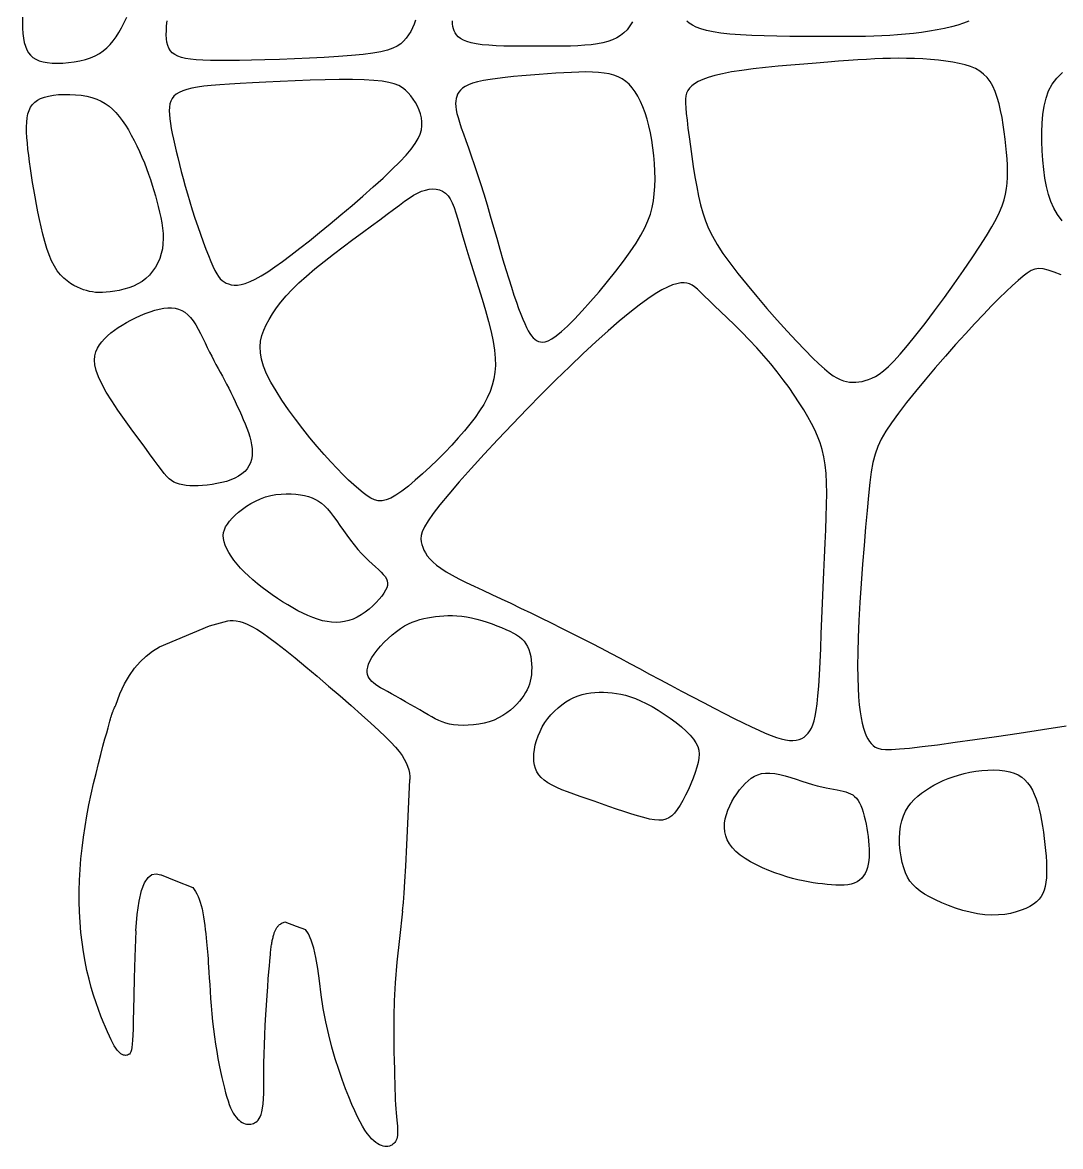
# Model space of a CAD drawing. Header units: millimetres. Extents: x 0 to 420, y 0 to 297.
# Drawn here: x 181.94 to 206.55, y 154.33 to 180.97 of the extents above; entities that cross this region are included whole.
import ezdxf

# ---------------------------------------------------------------- set-up
doc = ezdxf.new("R2010")
doc.units = ezdxf.units.MM
doc.layers.add('GREEN', color=96, linetype='Continuous')

msp = doc.modelspace()

# ---------------------------------------------------------------- linework, layer by layer
at = {"layer": 'GREEN', "linetype": 'Continuous'}
for points in [[(181.937314, 181.099098), (181.936748, 180.962963), (181.940027, 180.834283), (181.947827, 180.713739), (181.960826, 180.602006), (181.979704, 180.499763), (182.005139, 180.407688), (182.037808, 180.32627), (182.078389, 180.255247), (182.127563, 180.194165), (182.186005, 180.142573), (182.254395, 180.100019), (182.333411, 180.066051), (182.423731, 180.040217), (182.526034, 180.022066), (182.640394, 180.01122), (182.764476, 180.007605), (182.89534, 180.01122), (183.030048, 180.022066), (183.16566, 180.040142), (183.299238, 180.065448), (183.427841, 180.097985), (183.548532, 180.137752), (183.659049, 180.184788), (183.759844, 180.23928), (183.852048, 180.301454), (183.936791, 180.371536), (184.015204, 180.449753), (184.088418, 180.53633), (184.157561, 180.631493), (184.223766, 180.735468), (184.287935, 180.848217), (184.350071, 180.968649), (184.409945, 181.095407)], [(191.259317, 181.028865), (191.226912, 180.93551), (191.187272, 180.844866), (191.141302, 180.758063), (191.089906, 180.676231), (191.033988, 180.6005), (190.973436, 180.531735), (190.904066, 180.469749), (190.820679, 180.41409), (190.718075, 180.364306), (190.591054, 180.319944), (190.434416, 180.280553), (190.242961, 180.245681), (190.01149, 180.214877), (189.737289, 180.187725), (189.427593, 180.163962), (189.092124, 180.143363), (188.740603, 180.125702), (188.382751, 180.110751), (188.028291, 180.098286), (187.686943, 180.088081), (187.36843, 180.079909), (187.080513, 180.073658), (186.823117, 180.069666), (186.594208, 180.068385), (186.391751, 180.070268), (186.21371, 180.075767), (186.058052, 180.085332), (185.922741, 180.099416), (185.805743, 180.118471), (185.705174, 180.142949), (185.619753, 180.173302), (185.548348, 180.209981), (185.48983, 180.253439), (185.443069, 180.304128), (185.406933, 180.362498), (185.380293, 180.429003), (185.362018, 180.504094), (185.351053, 180.58811), (185.346645, 180.680939), (185.348114, 180.782353), (185.354783, 180.892127), (185.365974, 181.010036)], [(196.4018, 180.989926), (196.339401, 180.889717), (196.271425, 180.801897), (196.197119, 180.725827), (196.115579, 180.660602), (196.025899, 180.60532), (195.927176, 180.559075), (195.818506, 180.520965), (195.698983, 180.490085), (195.567705, 180.465532), (195.424104, 180.446439), (195.268974, 180.432091), (195.103444, 180.421811), (194.928644, 180.414919), (194.745705, 180.410739), (194.555758, 180.408592), (194.359933, 180.407802), (194.15936, 180.407689), (193.955508, 180.407802), (193.751204, 180.408592), (193.549614, 180.410739), (193.353901, 180.414919), (193.167232, 180.421811), (192.992771, 180.432091), (192.833684, 180.446439), (192.693136, 180.465532), (192.573425, 180.489859), (192.473383, 180.519157), (192.390976, 180.552975), (192.324168, 180.590859), (192.270925, 180.632359), (192.229213, 180.677021), (192.196996, 180.724396), (192.17224, 180.77403), (192.153286, 180.825848), (192.139985, 180.881281), (192.132562, 180.942137), (192.131243, 181.010223)], [(204.375596, 181.005103), (204.251815, 180.954452), (204.114244, 180.908998), (203.962693, 180.867423), (203.798933, 180.829463), (203.625226, 180.795119), (203.443832, 180.764389), (203.257012, 180.737275), (203.067027, 180.713776), (202.876138, 180.693893), (202.686605, 180.677624), (202.499748, 180.664896), (202.313116, 180.65533), (202.12332, 180.648476), (201.926967, 180.643882), (201.720666, 180.641095), (201.501026, 180.639664), (201.264657, 180.639137), (201.008165, 180.639062), (200.729895, 180.639175), (200.435121, 180.639966), (200.130851, 180.642112), (199.824094, 180.646292), (199.521858, 180.653184), (199.231153, 180.663464), (198.958987, 180.677812), (198.712368, 180.696905), (198.496723, 180.721233), (198.311147, 180.750531), (198.153153, 180.784348), (198.020254, 180.822233), (197.909963, 180.863732), (197.819794, 180.908395), (197.747259, 180.95577), (197.689871, 181.005404)], [(206.58635, 176.274304), (206.474895, 176.420655), (206.387907, 176.57025), (206.319819, 176.727645), (206.265065, 176.897398), (206.21901, 177.082777), (206.180739, 177.2819), (206.150271, 177.491594), (206.127623, 177.708689), (206.112813, 177.930014), (206.105857, 178.152396), (206.106774, 178.372666), (206.11558, 178.58765), (206.132875, 178.794488), (206.161579, 178.991553), (206.205195, 179.177529), (206.267227, 179.351098), (206.351176, 179.510946), (206.460546, 179.655753), (206.598838, 179.784205)], [(206.56696, 174.986821), (206.39635, 175.056251), (206.255235, 175.104836), (206.137044, 175.132524), (206.035205, 175.139262), (205.943146, 175.124998), (205.854296, 175.089679), (205.762081, 175.033252), (205.659932, 174.955664), (205.542444, 174.856914), (205.408881, 174.737212), (205.259679, 174.596816), (205.095271, 174.435986), (204.916089, 174.254983), (204.722569, 174.054067), (204.515142, 173.833497), (204.294242, 173.593533), (204.061176, 173.335372), (203.820742, 173.063953), (203.578608, 172.785152), (203.340445, 172.504843), (203.111923, 172.228902), (202.898711, 171.963205), (202.70648, 171.713627), (202.5409, 171.486043), (202.405961, 171.283594), (202.298939, 171.098478), (202.21543, 170.920157), (202.151029, 170.738096), (202.101332, 170.541756), (202.061935, 170.320602), (202.028435, 170.064095), (201.996428, 169.7617), (201.962459, 169.406729), (201.926879, 169.007896), (201.890987, 168.577766), (201.856084, 168.128903), (201.82347, 167.67387), (201.794446, 167.225233), (201.77031, 166.795555), (201.752364, 166.3974), (201.741585, 166.040664), (201.737653, 165.724567), (201.739928, 165.44566), (201.747769, 165.200495), (201.760533, 164.985623), (201.77758, 164.797595), (201.798267, 164.632962), (201.821953, 164.488276), (201.848119, 164.360475), (201.87673, 164.248046), (201.907871, 164.149863), (201.941631, 164.064798), (201.978095, 163.991725), (202.017351, 163.929519), (202.059484, 163.877052), (202.104583, 163.833199), (202.154072, 163.797124), (202.214726, 163.769161), (202.294663, 163.749934), (202.401996, 163.740068), (202.544841, 163.740188), (202.731312, 163.750919), (202.969524, 163.772885), (203.267593, 163.806712), (203.630639, 163.852642), (204.051808, 163.909392), (204.52125, 163.975298), (205.029117, 164.048695), (205.56556, 164.127918), (206.120729, 164.211302), (206.684777, 164.297183)], [(185.186618, 166.169912), (186.367486, 166.671394), (186.802776, 166.785), (186.863093, 166.794548), (186.931176, 166.795669), (187.006023, 166.788118), (187.086631, 166.771651), (187.172679, 166.745649), (187.266562, 166.707997), (187.371354, 166.656205), (187.490131, 166.587783), (187.625968, 166.50024), (187.781938, 166.391089), (187.961116, 166.257837), (188.166578, 166.097996), (188.399583, 165.910639), (188.654124, 165.701097), (188.922379, 165.476264), (189.196528, 165.243035), (189.468749, 165.008303), (189.73122, 164.778963), (189.976119, 164.56191), (190.195625, 164.364037), (190.383743, 164.190534), (190.541783, 164.039771), (190.672884, 163.908413), (190.780182, 163.793126), (190.866816, 163.690575), (190.935922, 163.597426), (190.990639, 163.510343), (191.034103, 163.425993), (191.068882, 163.341846), (191.095265, 163.258605), (191.112969, 163.177778), (191.121713, 163.100872), (191.121213, 163.029396)], [(184.147656, 164.785911), (184.248392, 165.057578), (184.355923, 165.29267), (184.471015, 165.49538), (184.594431, 165.669899), (184.726935, 165.82042), (184.869291, 165.951134), (185.022264, 166.066235), (185.186618, 166.169912)], [(184.626387, 159.437935), (184.603951, 158.822517), (184.587523, 158.314922), (184.575911, 157.902868), (184.567924, 157.574074), (184.56237, 157.316257), (184.558058, 157.117134), (184.553796, 156.964425), (184.548392, 156.845845), (184.540868, 156.750763), (184.531099, 156.675138), (184.519174, 156.616579), (184.505182, 156.572695), (184.489211, 156.541096), (184.471351, 156.519391), (184.451689, 156.505189), (184.430315, 156.496098), (184.407325, 156.490227), (184.382844, 156.487678), (184.357005, 156.489055), (184.329942, 156.494958), (184.301787, 156.505989), (184.272673, 156.52275), (184.242734, 156.545843), (184.212102, 156.57587), (184.180809, 156.613465), (184.148483, 156.659389), (184.11465, 156.714436), (184.078837, 156.7794), (184.04057, 156.855073), (183.999376, 156.94225), (183.95478, 157.041725), (183.90631, 157.154291), (183.85377, 157.280505), (183.798084, 157.419982), (183.740451, 157.572102), (183.682074, 157.736243), (183.624154, 157.911783), (183.567891, 158.098102), (183.514486, 158.294579), (183.465142, 158.500592), (183.420901, 158.715465), (183.382179, 158.938302), (183.349233, 159.168152), (183.32232, 159.404064), (183.301697, 159.645086), (183.287622, 159.890267), (183.280353, 160.138656), (183.280146, 160.389301), (183.28716, 160.641377), (183.301161, 160.894554), (183.321813, 161.148627), (183.348783, 161.403394), (183.381736, 161.658648), (183.420339, 161.914187), (183.464257, 162.169805), (183.513156, 162.425298), (183.566487, 162.67987), (183.622838, 162.930348), (183.680585, 163.172969), (183.738099, 163.403967), (183.793755, 163.61958), (183.845927, 163.816043), (183.892988, 163.98959), (183.933312, 164.136459), (183.96572, 164.254146), (183.99082, 164.345193), (184.009669, 164.413403), (184.023322, 164.462578), (184.032836, 164.496523), (184.039267, 164.51904), (184.04367, 164.533933), (184.047102, 164.545004), (184.050448, 164.555435), (184.053911, 164.565925), (184.057523, 164.57655), (184.061316, 164.587386), (184.065323, 164.598512), (184.069576, 164.610003), (184.074106, 164.621936), (184.078948, 164.634388), (184.084161, 164.647484), (184.089924, 164.661533), (184.096444, 164.676894), (184.103928, 164.693926), (184.112584, 164.712985), (184.122619, 164.73443), (184.134241, 164.75862), (184.147656, 164.785911)], [(190.949869, 159.905301), (190.969703, 160.112218), (190.987261, 160.33338), (191.004838, 160.608117), (191.024728, 160.975757), (191.049225, 161.475631), (191.080622, 162.147068), (191.121213, 163.029396)], [(184.626387, 159.437935), (184.658139, 159.828744), (184.703953, 160.14575), (184.762744, 160.393782), (184.833427, 160.577667), (184.914916, 160.702236), (185.006126, 160.772316), (185.105971, 160.792736), (185.213366, 160.768324)], [(185.213366, 160.768324), (185.223197, 160.764313), (185.573802, 160.625077), (185.97355, 160.469613)], [(185.97355, 160.469613), (186.008119, 160.421095), (186.040813, 160.369372), (186.071594, 160.313844), (186.100428, 160.253909), (186.127278, 160.188967), (186.152109, 160.118417), (186.174883, 160.041659), (186.195565, 159.958092), (186.214156, 159.867525), (186.230796, 159.771401), (186.245663, 159.671576), (186.258936, 159.569903), (186.270792, 159.468235), (186.281409, 159.368428), (186.290965, 159.272334), (186.299636, 159.181808), (186.3076, 159.097877), (186.315025, 159.01826), (186.32208, 158.93985), (186.328933, 158.859539), (186.33575, 158.774221), (186.342701, 158.680787), (186.349953, 158.576131), (186.357673, 158.457145), (186.366048, 158.321678), (186.375336, 158.171406), (186.385813, 158.008959), (186.397754, 157.83697), (186.411438, 157.65807), (186.427139, 157.47489), (186.445134, 157.290062), (186.465699, 157.106219), (186.48899, 156.925692), (186.514674, 156.749624), (186.542302, 156.578858), (186.571419, 156.414237), (186.601575, 156.256604), (186.632318, 156.106803), (186.663195, 155.965677), (186.693754, 155.83407), (186.723664, 155.712618), (186.75307, 155.601132), (186.782239, 155.499219), (186.811437, 155.406484), (186.840931, 155.322532), (186.870986, 155.246969), (186.901869, 155.1794), (186.933847, 155.11943), (186.967095, 155.066668), (187.001435, 155.020736), (187.0366, 154.981258), (187.072319, 154.947859), (187.108326, 154.920165), (187.144352, 154.8978), (187.180128, 154.880389), (187.215386, 154.867557), (187.249904, 154.858972), (187.283646, 154.854473), (187.316618, 154.853942), (187.348831, 154.857262), (187.380292, 154.864315), (187.411012, 154.874983), (187.440997, 154.889148), (187.470258, 154.906693), (187.498732, 154.927855), (187.526074, 154.954289), (187.551867, 154.988009), (187.575697, 155.031025), (187.597147, 155.085348), (187.615802, 155.152991), (187.631244, 155.235963), (187.643059, 155.336278), (187.651054, 155.455422), (187.655934, 155.59279), (187.658627, 155.747251), (187.660061, 155.917675), (187.661164, 156.102932), (187.662865, 156.301893), (187.666092, 156.513426), (187.671773, 156.736403), (187.680566, 156.969053), (187.692053, 157.207046), (187.705544, 157.445413), (187.72035, 157.679183), (187.735783, 157.903386), (187.751152, 158.113053), (187.765769, 158.303214), (187.778945, 158.468898), (187.790153, 158.60656), (187.799515, 158.718347), (187.807313, 158.807829), (187.813831, 158.878577), (187.819353, 158.934161), (187.824162, 158.978154), (187.828542, 159.014124), (187.832776, 159.045644), (187.837101, 159.075689), (187.841568, 159.104862), (187.846182, 159.13317), (187.850949, 159.160622), (187.855871, 159.187224), (187.860955, 159.212986), (187.866206, 159.237914), (187.871627, 159.262016), (187.877224, 159.285301), (187.883001, 159.307776), (187.888963, 159.329449), (187.895115, 159.350328), (187.901462, 159.37042), (187.908009, 159.389734), (187.91476, 159.408277), (187.921719, 159.426057), (187.928906, 159.443094), (187.936388, 159.459452), (187.944249, 159.475209), (187.952571, 159.490442), (187.961437, 159.505227), (187.970928, 159.519642), (187.981127, 159.533763), (187.992116, 159.547668), (188.00406, 159.561413), (188.017452, 159.574977), (188.032864, 159.588321), (188.050871, 159.601404), (188.072048, 159.614185), (188.096968, 159.626624), (188.126206, 159.63868), (188.160335, 159.650313)], [(190.949869, 159.905301), (190.87238, 159.260257), (190.815901, 158.696938), (190.777339, 158.207174), (190.753604, 157.7828), (190.741603, 157.415647), (190.738244, 157.09755), (190.740437, 156.82034), (190.745088, 156.57585), (190.74966, 156.356903), (190.753822, 156.160282), (190.757797, 155.983762), (190.761809, 155.825115), (190.76608, 155.682116), (190.770834, 155.552538), (190.776293, 155.434155), (190.782681, 155.32474), (190.7901, 155.222422), (190.798175, 155.126746), (190.806412, 155.037614), (190.814313, 154.954925), (190.821385, 154.878582), (190.827132, 154.808484), (190.831058, 154.744533), (190.832669, 154.686628), (190.831551, 154.634614), (190.827626, 154.588104), (190.820897, 154.546654), (190.811367, 154.509821), (190.799038, 154.477161), (190.783916, 154.44823), (190.766003, 154.422584), (190.745302, 154.39978), (190.721836, 154.379508), (190.695707, 154.361998), (190.667036, 154.347615), (190.635943, 154.336722), (190.60255, 154.329684), (190.566979, 154.326864), (190.529349, 154.328628), (190.489782, 154.335338), (190.448385, 154.347413), (190.40521, 154.365483), (190.360295, 154.390232), (190.313679, 154.422343), (190.265399, 154.462499), (190.215493, 154.511384), (190.163999, 154.569683), (190.110956, 154.638078), (190.056332, 154.717381), (189.999811, 154.808919), (189.941012, 154.914145), (189.879549, 155.034512), (189.815039, 155.171476), (189.747097, 155.32649), (189.67534, 155.501008), (189.599384, 155.696484), (189.519277, 155.913855), (189.436795, 156.151988), (189.354148, 156.409235), (189.273543, 156.683946), (189.19719, 156.974472), (189.127297, 157.279164), (189.066073, 157.596372), (189.015727, 157.924447)], [(188.160335, 159.650313), (188.425278, 159.5535), (188.644615, 159.47444)], [(189.015727, 157.924447), (188.980594, 158.250872), (188.940617, 158.545558), (188.895126, 158.806549), (188.843451, 159.031888), (188.784921, 159.21962), (188.718866, 159.367789), (188.644615, 159.47444)]]:
    msp.add_lwpolyline(points, dxfattribs=at)
for points in [[(198.746866, 179.799434), (198.533725, 179.758624), (198.350945, 179.715167), (198.196013, 179.669321), (198.066414, 179.621346), (197.959635, 179.571503), (197.87316, 179.52005), (197.804476, 179.467247), (197.751068, 179.413354), (197.710659, 179.358007), (197.68192, 179.298346), (197.663759, 179.230889), (197.655082, 179.15215), (197.654798, 179.058648), (197.661815, 178.946898), (197.675039, 178.813417), (197.69338, 178.654723), (197.715888, 178.46889), (197.742194, 178.260235), (197.772073, 178.034632), (197.805299, 177.797955), (197.841645, 177.55608), (197.880888, 177.314881), (197.922801, 177.080233), (197.967158, 176.85801), (198.01437, 176.652211), (198.067391, 176.459323), (198.12981, 176.273957), (198.205216, 176.090724), (198.297199, 175.904236), (198.409348, 175.709101), (198.545253, 175.499933), (198.708503, 175.271341), (198.900858, 175.020099), (199.116761, 174.751635), (199.348825, 174.473537), (199.589663, 174.193395), (199.831888, 173.918798), (200.068113, 173.657337), (200.290951, 173.416601), (200.493016, 173.204179), (200.668726, 173.025798), (200.819727, 172.879735), (200.949468, 172.762401), (201.061401, 172.670211), (201.158976, 172.599578), (201.245644, 172.546914), (201.324856, 172.508633), (201.400062, 172.481148), (201.474178, 172.461435), (201.547982, 172.448724), (201.621717, 172.442805), (201.695625, 172.443472), (201.769948, 172.450516), (201.844931, 172.46373), (201.920815, 172.482905), (201.997843, 172.507834), (202.076724, 172.539137), (202.160026, 172.580752), (202.250783, 172.637445), (202.352031, 172.713982), (202.466803, 172.815128), (202.598134, 172.94565), (202.749057, 173.110313), (202.922609, 173.313885), (203.120157, 173.558698), (203.336414, 173.837358), (203.564427, 174.140038), (203.797243, 174.456912), (204.027908, 174.778153), (204.24947, 175.093934), (204.454976, 175.394428), (204.637473, 175.669809), (204.791634, 175.912679), (204.918643, 176.125358), (205.021307, 176.312594), (205.102435, 176.479135), (205.164837, 176.629732), (205.211322, 176.769131), (205.244698, 176.902083), (205.267774, 177.033335), (205.283, 177.166891), (205.291395, 177.303773), (205.293617, 177.444259), (205.290325, 177.588627), (205.282178, 177.737153), (205.269834, 177.890115), (205.253953, 178.04779), (205.235193, 178.210456), (205.213989, 178.377882), (205.189871, 178.547803), (205.162147, 178.717446), (205.130122, 178.884038), (205.093104, 179.044807), (205.050399, 179.19698), (205.001312, 179.337784), (204.945152, 179.464447), (204.881206, 179.57491), (204.808695, 179.669985), (204.72682, 179.751194), (204.634785, 179.820063), (204.531791, 179.878118), (204.417042, 179.926882), (204.289738, 179.967881), (204.149083, 180.00264), (203.994788, 180.032459), (203.828598, 180.057736), (203.652767, 180.078644), (203.469549, 180.095358), (203.281199, 180.108051), (203.089971, 180.116897), (202.898118, 180.122068), (202.707896, 180.123739), (202.520613, 180.122086), (202.333798, 180.117297), (202.144035, 180.109561), (201.947909, 180.099068), (201.742003, 180.08601), (201.522902, 180.070577), (201.287189, 180.052957), (201.031449, 180.033343), (200.754008, 180.011869), (200.460164, 179.988452), (200.156957, 179.962955), (199.851426, 179.935239), (199.550611, 179.905167), (199.261553, 179.8726), (198.991292, 179.837402)], [(186.399247, 175.309876), (186.450098, 175.193759), (186.496978, 175.096825), (186.541188, 175.016908), (186.584027, 174.951843), (186.626797, 174.899463), (186.670797, 174.857602), (186.717329, 174.824094), (186.767693, 174.796774), (186.823175, 174.774153), (186.885003, 174.75746), (186.954391, 174.748601), (187.032553, 174.749482), (187.120702, 174.76201), (187.220052, 174.788091), (187.331817, 174.829631), (187.457211, 174.888538), (187.597216, 174.966283), (187.75189, 175.062608), (187.921059, 175.176818), (188.10455, 175.308221), (188.302191, 175.456123), (188.513806, 175.619832), (188.739224, 175.798654), (188.978271, 175.991895), (189.229836, 176.198263), (189.489066, 176.414058), (189.750168, 176.634984), (190.007351, 176.856741), (190.254824, 177.07503), (190.486796, 177.285555), (190.697474, 177.484015), (190.881069, 177.666113), (191.033209, 177.828718), (191.155214, 177.973365), (191.249822, 178.102759), (191.319773, 178.219604), (191.367808, 178.326603), (191.396664, 178.42646), (191.409083, 178.521879), (191.407803, 178.615563), (191.395273, 178.709589), (191.372773, 178.803528), (191.34129, 178.896322), (191.301814, 178.986915), (191.255333, 179.074248), (191.202835, 179.157266), (191.145309, 179.234911), (191.083743, 179.306126), (191.01809, 179.37004), (190.944167, 179.426517), (190.856753, 179.475611), (190.75063, 179.517373), (190.620579, 179.551853), (190.461379, 179.579103), (190.267813, 179.599175), (190.03466, 179.61212), (189.759183, 179.618142), (189.448577, 179.618061), (189.112516, 179.612847), (188.760677, 179.603473), (188.402733, 179.590908), (188.048362, 179.576127), (187.707238, 179.560098), (187.389037, 179.543796), (187.10149, 179.527927), (186.844548, 179.512148), (186.616216, 179.495852), (186.414501, 179.478433), (186.237407, 179.459284), (186.082943, 179.437798), (185.949112, 179.413368), (185.833922, 179.385388), (185.735529, 179.353262), (185.652689, 179.316441), (185.584311, 179.274389), (185.529302, 179.226567), (185.48657, 179.172439), (185.455022, 179.111466), (185.433566, 179.043113), (185.421109, 178.96684), (185.416626, 178.88223), (185.419356, 178.789338), (185.428606, 178.688335), (185.443683, 178.579397), (185.463892, 178.462695), (185.48854, 178.338404), (185.516934, 178.206695), (185.54838, 178.067744), (185.582335, 177.921733), (185.618856, 177.768895), (185.658151, 177.609472), (185.700429, 177.443707), (185.745898, 177.271842), (185.794765, 177.09412), (185.84724, 176.910783), (185.903529, 176.722075), (185.963613, 176.528749), (186.026558, 176.333603), (186.091202, 176.139948), (186.156383, 175.951094), (186.22094, 175.770349), (186.283711, 175.601025), (186.343534, 175.446431)], [(192.727634, 179.56806), (192.610143, 179.534615), (192.512646, 179.497723), (192.433078, 179.45768), (192.369375, 179.414779), (192.319476, 179.369315), (192.281315, 179.321582), (192.25283, 179.271874), (192.231957, 179.220486), (192.217037, 179.167366), (192.20803, 179.111075), (192.205301, 179.049829), (192.209212, 178.981842), (192.22013, 178.90533), (192.238416, 178.818507), (192.264437, 178.719589), (192.298555, 178.606791), (192.340922, 178.478651), (192.390832, 178.335002), (192.447366, 178.176), (192.509606, 178.0018), (192.576631, 177.812559), (192.647523, 177.608432), (192.721364, 177.389574), (192.797234, 177.156143), (192.874277, 176.908941), (192.951893, 176.651358), (193.029543, 176.387433), (193.106691, 176.121202), (193.182798, 175.856705), (193.257328, 175.597978), (193.329741, 175.349059), (193.399502, 175.113987), (193.466167, 174.896051), (193.529675, 174.695548), (193.590062, 174.512027), (193.647363, 174.345039), (193.701611, 174.194132), (193.752841, 174.058857), (193.801089, 173.938762), (193.846389, 173.833397), (193.888896, 173.742207), (193.929254, 173.664222), (193.968223, 173.598368), (194.006568, 173.54357), (194.045052, 173.498754), (194.084437, 173.462845), (194.125487, 173.43477), (194.168964, 173.413453), (194.215946, 173.398639), (194.268772, 173.393339), (194.330093, 173.401384), (194.402564, 173.426604), (194.488837, 173.472829), (194.591564, 173.54389), (194.713399, 173.643616), (194.856995, 173.775838), (195.023519, 173.942571), (195.208196, 174.138576), (195.404769, 174.3568), (195.606976, 174.590187), (195.808559, 174.831685), (196.003258, 175.074239), (196.184814, 175.310796), (196.346967, 175.534301), (196.48487, 175.739471), (196.599331, 175.928106), (196.692568, 176.103776), (196.766801, 176.270052), (196.82425, 176.430502), (196.867133, 176.588698), (196.89767, 176.74821), (196.918081, 176.912608), (196.930278, 177.084531), (196.93495, 177.262901), (196.932478, 177.445705), (196.923243, 177.630936), (196.907627, 177.816581), (196.886011, 178.000632), (196.858778, 178.181077), (196.826308, 178.355907), (196.788928, 178.523334), (196.746745, 178.682459), (196.699812, 178.832607), (196.648179, 178.973101), (196.5919, 179.103267), (196.531026, 179.222428), (196.465609, 179.329908), (196.395702, 179.425031), (196.321186, 179.507374), (196.241259, 179.577515), (196.154952, 179.636288), (196.061294, 179.684523), (195.959312, 179.723053), (195.848037, 179.752708), (195.726497, 179.774322), (195.59372, 179.788725), (195.449078, 179.796738), (195.293304, 179.799135), (195.127473, 179.796679), (194.95266, 179.790132), (194.769941, 179.780256), (194.580389, 179.767815), (194.385081, 179.753571), (194.185091, 179.738287), (193.981849, 179.722526), (193.778209, 179.706054), (193.577378, 179.688439), (193.382564, 179.669247), (193.196975, 179.648046), (193.023818, 179.624403), (192.866302, 179.597886)], [(182.692713, 175.198547), (182.628469, 175.324662), (182.569687, 175.465248), (182.515864, 175.618001), (182.466497, 175.780614), (182.421083, 175.950784), (182.379119, 176.126205), (182.340104, 176.304572), (182.303533, 176.483581), (182.268994, 176.661235), (182.236432, 176.836775), (182.205881, 177.009751), (182.177376, 177.179712), (182.150952, 177.346207), (182.126644, 177.508786), (182.104486, 177.666998), (182.084513, 177.820392), (182.066875, 177.96849), (182.052185, 178.110696), (182.041171, 178.246386), (182.034562, 178.374937), (182.033085, 178.495725), (182.037469, 178.608126), (182.048443, 178.711516), (182.066734, 178.805272), (182.093057, 178.888957), (182.128067, 178.962887), (182.172406, 179.027563), (182.226715, 179.08349), (182.291637, 179.131168), (182.367812, 179.171101), (182.455883, 179.203792), (182.55649, 179.229743), (182.66968, 179.249336), (182.793119, 179.262465), (182.923874, 179.268906), (183.059017, 179.268434), (183.195617, 179.260821), (183.330743, 179.245843), (183.461464, 179.223275), (183.584852, 179.192889), (183.698653, 179.154477), (183.803334, 179.107883), (183.900039, 179.052971), (183.989912, 178.9896), (184.074098, 178.917634), (184.153741, 178.836933), (184.229985, 178.747358), (184.303976, 178.648772), (184.376612, 178.541281), (184.447809, 178.425975), (184.517237, 178.304186), (184.584567, 178.177251), (184.64947, 178.046503), (184.711615, 177.913276), (184.770675, 177.778905), (184.826318, 177.644725), (184.878312, 177.511812), (184.926802, 177.380216), (184.972033, 177.249728), (185.014247, 177.120141), (185.053686, 176.991248), (185.090594, 176.862839), (185.125213, 176.734707), (185.157786, 176.606644), (185.188321, 176.478538), (185.215892, 176.350656), (185.239335, 176.223364), (185.25749, 176.097024), (185.269194, 175.972), (185.273287, 175.848656), (185.268605, 175.727357), (185.253988, 175.608465), (185.22853, 175.492439), (185.192356, 175.380121), (185.145848, 175.272447), (185.089386, 175.170351), (185.023353, 175.07477), (184.94813, 174.98664), (184.864097, 174.906897), (184.771638, 174.836476), (184.671419, 174.776033), (184.565252, 174.725103), (184.455235, 174.682942), (184.343467, 174.648804), (184.232046, 174.621945), (184.123069, 174.60162), (184.018636, 174.587083), (183.920843, 174.577589), (183.831174, 174.572536), (183.748648, 174.571886), (183.671672, 174.575742), (183.598648, 174.584208), (183.527983, 174.597387), (183.45808, 174.615385), (183.387345, 174.638304), (183.314182, 174.666249), (183.23747, 174.699548), (183.157984, 174.739432), (183.076972, 174.787356), (182.995681, 174.844778), (182.915362, 174.913152), (182.837262, 174.993934), (182.762629, 175.08858)], [(187.726562, 172.646706), (187.652494, 172.827284), (187.603187, 172.992547), (187.576631, 173.145056), (187.570813, 173.287379), (187.583722, 173.422078), (187.613347, 173.551719), (187.657675, 173.678867), (187.714697, 173.806085), (187.782955, 173.935603), (187.863211, 174.068311), (187.956784, 174.204764), (188.064993, 174.345517), (188.189153, 174.491123), (188.330584, 174.642139), (188.490602, 174.799118), (188.670527, 174.962615), (188.870545, 175.132645), (189.086325, 175.307061), (189.312405, 175.483176), (189.543323, 175.658305), (189.773616, 175.829759), (189.997824, 175.994853), (190.210483, 176.150899), (190.406132, 176.295211), (190.580668, 176.425622), (190.735419, 176.542046), (190.873073, 176.644916), (190.996319, 176.734666), (191.107843, 176.81173), (191.210334, 176.87654), (191.306478, 176.929531), (191.398964, 176.971135), (191.489887, 177.001628), (191.578972, 177.020649), (191.665353, 177.027677), (191.748161, 177.022193), (191.826532, 177.003677), (191.899596, 176.971608), (191.966488, 176.925466), (192.02634, 176.864733), (192.078824, 176.788777), (192.125759, 176.69653), (192.169504, 176.586815), (192.212417, 176.458453), (192.256857, 176.310266), (192.305181, 176.141076), (192.359748, 175.949705), (192.422916, 175.734974), (192.496121, 175.496881), (192.577112, 175.240124), (192.662716, 174.970579), (192.749759, 174.694119), (192.835068, 174.41662), (192.91547, 174.143955), (192.987792, 173.881999), (193.048859, 173.636626), (193.096029, 173.41224), (193.128771, 173.207366), (193.147086, 173.019058), (193.150974, 172.84437), (193.140435, 172.680354), (193.11547, 172.524067), (193.076077, 172.37256), (193.022259, 172.222889), (192.954094, 172.072529), (192.871988, 171.920642), (192.776427, 171.766813), (192.667896, 171.610625), (192.54688, 171.451663), (192.413865, 171.289512), (192.269337, 171.123754), (192.113781, 170.953975), (191.948194, 170.780477), (191.775619, 170.606441), (191.59961, 170.435767), (191.423723, 170.272354), (191.251511, 170.120102), (191.08653, 169.98291), (190.932333, 169.864678), (190.792476, 169.769305), (190.669337, 169.699771), (190.560589, 169.655365), (190.46273, 169.634461), (190.372257, 169.635427), (190.285668, 169.656634), (190.19946, 169.696454), (190.11013, 169.753256), (190.014176, 169.825412), (189.908752, 169.911607), (189.793634, 170.011785), (189.669256, 170.126208), (189.536052, 170.255135), (189.394455, 170.398825), (189.244899, 170.557539), (189.087818, 170.731538), (188.923644, 170.92108), (188.753435, 171.125681), (188.580747, 171.341876), (188.409757, 171.565453), (188.244646, 171.792202), (188.089592, 172.017913), (187.948774, 172.238374), (187.826371, 172.449375)], [(191.835639, 169.540209), (191.673127, 169.329216), (191.552594, 169.156128), (191.468578, 169.015312), (191.415617, 168.901135), (191.388248, 168.807964), (191.381011, 168.730168), (191.388442, 168.662112), (191.405081, 168.598164), (191.426717, 168.533619), (191.454144, 168.467481), (191.489409, 168.399679), (191.534557, 168.330146), (191.591636, 168.258812), (191.66269, 168.185608), (191.749766, 168.110465), (191.85491, 168.033313), (191.979567, 167.954038), (192.122778, 167.872339), (192.282981, 167.787869), (192.458618, 167.700281), (192.648125, 167.60923), (192.849945, 167.514367), (193.062515, 167.415346), (193.284275, 167.31182), (193.51365, 167.203631), (193.749008, 167.091369), (193.9887, 166.975816), (194.23108, 166.85775), (194.474501, 166.737952), (194.717315, 166.6172), (194.957874, 166.496275), (195.194533, 166.375955), (195.426229, 166.256765), (195.654249, 166.138198), (195.880465, 166.019492), (196.106751, 165.899885), (196.334979, 165.778614), (196.567022, 165.654918), (196.804753, 165.528034), (197.050044, 165.397199), (197.303822, 165.262146), (197.563236, 165.12458), (197.824488, 164.986703), (198.083781, 164.850714), (198.337317, 164.718815), (198.581298, 164.593205), (198.811928, 164.476085), (199.025408, 164.369656), (199.218843, 164.275696), (199.392945, 164.194298), (199.549325, 164.125132), (199.689596, 164.067871), (199.81537, 164.022183), (199.928261, 163.987742), (200.029881, 163.964217), (200.121843, 163.951279), (200.20557, 163.948585), (200.281738, 163.955733), (200.35083, 163.972308), (200.413334, 163.997894), (200.469733, 164.032074), (200.520514, 164.074434), (200.566163, 164.124557), (200.607164, 164.182026), (200.643983, 164.247182), (200.677005, 164.323375), (200.706593, 164.414715), (200.733111, 164.525307), (200.756924, 164.65926), (200.778396, 164.82068), (200.79789, 165.013675), (200.81577, 165.242351), (200.832387, 165.509039), (200.848031, 165.808966), (200.862982, 166.135581), (200.877516, 166.482332), (200.891911, 166.842671), (200.906444, 167.210044), (200.921394, 167.577904), (200.937037, 167.939698), (200.953395, 168.289762), (200.969458, 168.62598), (200.983961, 168.947122), (200.995638, 169.251955), (201.003223, 169.539251), (201.00545, 169.807778), (201.001055, 170.056305), (200.98877, 170.283603), (200.96753, 170.489287), (200.937065, 170.676357), (200.897307, 170.848662), (200.848185, 171.010048), (200.789631, 171.164362), (200.721575, 171.315452), (200.643947, 171.467165), (200.556678, 171.623348), (200.459725, 171.787018), (200.353148, 171.95788), (200.237034, 172.134806), (200.11147, 172.31667), (199.976543, 172.502345), (199.832339, 172.690706), (199.678944, 172.880625), (199.516446, 173.070976), (199.345551, 173.260454), (199.169435, 173.447037), (198.991899, 173.628526), (198.816738, 173.802719), (198.64775, 173.967416), (198.488732, 174.120416), (198.343483, 174.25952), (198.215799, 174.382526), (198.10819, 174.487777), (198.018007, 174.575787), (197.941314, 174.647613), (197.874176, 174.704311), (197.812657, 174.746938), (197.75282, 174.776551), (197.690729, 174.794206), (197.622448, 174.80096), (197.54439, 174.797254), (197.454368, 174.781069), (197.350544, 174.749771), (197.23108, 174.700726), (197.094139, 174.6313), (196.937881, 174.538857), (196.76047, 174.420764), (196.560066, 174.274386), (196.335492, 174.097858), (196.088204, 173.892386), (195.820317, 173.659947), (195.533946, 173.402517), (195.231207, 173.122071), (194.914216, 172.820585), (194.585087, 172.500035), (194.245936, 172.162397), (193.899679, 171.810538), (193.552434, 171.450899), (193.211119, 171.09081), (192.882652, 170.737602), (192.573952, 170.398607), (192.291938, 170.081156), (192.043527, 169.792579)], [(183.817319, 172.40374), (183.73759, 172.573912), (183.684165, 172.723447), (183.654358, 172.854857), (183.64548, 172.970656), (183.654844, 173.073356), (183.679762, 173.165469), (183.717546, 173.249508), (183.765509, 173.327986), (183.82137, 173.403029), (183.884479, 173.475232), (183.954593, 173.544802), (184.03147, 173.611945), (184.114867, 173.676872), (184.204541, 173.739789), (184.300248, 173.800904), (184.401748, 173.860426), (184.508585, 173.918357), (184.619462, 173.973879), (184.732871, 174.02597), (184.847304, 174.073608), (184.96125, 174.11577), (185.073203, 174.151432), (185.181654, 174.179573), (185.285093, 174.199171), (185.382346, 174.209302), (185.473564, 174.209451), (185.559234, 174.199202), (185.639841, 174.178138), (185.715871, 174.145844), (185.787809, 174.101904), (185.85614, 174.045902), (185.921351, 173.977423), (185.983891, 173.8965), (186.044074, 173.804971), (186.102175, 173.705124), (186.158474, 173.599246), (186.213247, 173.489625), (186.266771, 173.378547), (186.319325, 173.268302), (186.371185, 173.161175), (186.422596, 173.058887), (186.473679, 172.960879), (186.524518, 172.866025), (186.575202, 172.773198), (186.625816, 172.681273), (186.676447, 172.589122), (186.727182, 172.495619), (186.778109, 172.399639), (186.829252, 172.300351), (186.880395, 172.198117), (186.931261, 172.093596), (186.981572, 171.987446), (187.03105, 171.880325), (187.079419, 171.772892), (187.126401, 171.665806), (187.171718, 171.559724), (187.214986, 171.455222), (187.255393, 171.35254), (187.292019, 171.251832), (187.323947, 171.153256), (187.350257, 171.056966), (187.370029, 170.963119), (187.382345, 170.871871), (187.386286, 170.783378), (187.381043, 170.69784), (187.366245, 170.615647), (187.341633, 170.53723), (187.306947, 170.463023), (187.261926, 170.39346), (187.20631, 170.328973), (187.13984, 170.269995), (187.062254, 170.21696), (186.973681, 170.17018), (186.875796, 170.129482), (186.770664, 170.094571), (186.660346, 170.065153), (186.546907, 170.040933), (186.432411, 170.021618), (186.31892, 170.006913), (186.208498, 169.996522), (186.102899, 169.990243), (186.002641, 169.988227), (185.907931, 169.990718), (185.818978, 169.997957), (185.73599, 170.010188), (185.659175, 170.027654), (185.58874, 170.050596), (185.524895, 170.079258), (185.467211, 170.114286), (185.412717, 170.157945), (185.357806, 170.212903), (185.298873, 170.281828), (185.232309, 170.367389), (185.154509, 170.472254), (185.061866, 170.599091), (184.950773, 170.750569), (184.819288, 170.92786), (184.672127, 171.126153), (184.515671, 171.33914), (184.356303, 171.560515), (184.200402, 171.783969), (184.05435, 172.003197), (183.924529, 172.211889)], [(187.198436, 167.945538), (187.107797, 168.039972), (187.024873, 168.134319), (186.950168, 168.22794), (186.884186, 168.320193), (186.827428, 168.410437), (186.780398, 168.49803), (186.743598, 168.582332), (186.717531, 168.662701), (186.702606, 168.738754), (186.698847, 168.811134), (186.706186, 168.880742), (186.724553, 168.94848), (186.753879, 169.015249), (186.794094, 169.08195), (186.845129, 169.149484), (186.906914, 169.218752), (186.979225, 169.290228), (187.061211, 169.362675), (187.151867, 169.434431), (187.250187, 169.50383), (187.355166, 169.56921), (187.465798, 169.628906), (187.581077, 169.681254), (187.699997, 169.724592), (187.821484, 169.757665), (187.944186, 169.78086), (188.066679, 169.794975), (188.187542, 169.800805), (188.305354, 169.799149), (188.418693, 169.790803), (188.526136, 169.776565), (188.626261, 169.75723), (188.718125, 169.733294), (188.802689, 169.704037), (188.881391, 169.668436), (188.955673, 169.62547), (189.026972, 169.574115), (189.096728, 169.513351), (189.166381, 169.442154), (189.237368, 169.359502), (189.310856, 169.264994), (189.386911, 169.160713), (189.465323, 169.049361), (189.545886, 168.933642), (189.628391, 168.81626), (189.71263, 168.699918), (189.798395, 168.587319), (189.885477, 168.481167), (189.97345, 168.383582), (190.061006, 168.29435), (190.14662, 168.212673), (190.228765, 168.137755), (190.305917, 168.068797), (190.376549, 168.005003), (190.439135, 167.945575), (190.49215, 167.889716), (190.534298, 167.83657), (190.56521, 167.785052), (190.584747, 167.734019), (190.592771, 167.682325), (190.589143, 167.628828), (190.573723, 167.572383), (190.546374, 167.511848), (190.506957, 167.446077), (190.455593, 167.374476), (190.393443, 167.298646), (190.321931, 167.220735), (190.242476, 167.142893), (190.156502, 167.067268), (190.06543, 166.99601), (189.970682, 166.931267), (189.873679, 166.875188), (189.775572, 166.829525), (189.676424, 166.794433), (189.576028, 166.769669), (189.474175, 166.754991), (189.370657, 166.750156), (189.265266, 166.754921), (189.157794, 166.769044), (189.048033, 166.792282), (188.935855, 166.824324), (188.821459, 166.864579), (188.70512, 166.91239), (188.587116, 166.967098), (188.467725, 167.028045), (188.347224, 167.094571), (188.22589, 167.16602), (188.104002, 167.241731), (187.981946, 167.321093), (187.860549, 167.403678), (187.740747, 167.489106), (187.623476, 167.576995), (187.509673, 167.666963), (187.400275, 167.758631), (187.296217, 167.851616)], [(190.589874, 165.112538), (190.504431, 165.160575), (190.429583, 165.203536), (190.36455, 165.24272), (190.30855, 165.279426), (190.260804, 165.314955), (190.220532, 165.350607), (190.186952, 165.38768), (190.159286, 165.427474), (190.137067, 165.471125), (190.12109, 165.51911), (190.112465, 165.571739), (190.112302, 165.629326), (190.12171, 165.692181), (190.141799, 165.760619), (190.17368, 165.834949), (190.21846, 165.915485), (190.276717, 166.00212), (190.346886, 166.093071), (190.426869, 166.186138), (190.514568, 166.279119), (190.607885, 166.369813), (190.704723, 166.456019), (190.802982, 166.535536), (190.900565, 166.606162), (190.995823, 166.666261), (191.088895, 166.716447), (191.180373, 166.757898), (191.270845, 166.791794), (191.360902, 166.819312), (191.451131, 166.841632), (191.542124, 166.859931), (191.634469, 166.875388), (191.728704, 166.888875), (191.825159, 166.90004), (191.924111, 166.908226), (192.025837, 166.912772), (192.130615, 166.91302), (192.238722, 166.908313), (192.350437, 166.897991), (192.466035, 166.881397), (192.585471, 166.858148), (192.707405, 166.828973), (192.830171, 166.794876), (192.952105, 166.756863), (193.071542, 166.715938), (193.186817, 166.673106), (193.296267, 166.629373), (193.398225, 166.585742), (193.491358, 166.542867), (193.575647, 166.499992), (193.651405, 166.456006), (193.718945, 166.409801), (193.778577, 166.360268), (193.830615, 166.306297), (193.87537, 166.246781), (193.913155, 166.180609), (193.944284, 166.107125), (193.969085, 166.02749), (193.987886, 165.943313), (194.001017, 165.856206), (194.008808, 165.767782), (194.011587, 165.679653), (194.009685, 165.593428), (194.00343, 165.510722), (193.993034, 165.432719), (193.978233, 165.358911), (193.958647, 165.288359), (193.933893, 165.220129), (193.903591, 165.153285), (193.867358, 165.086891), (193.824814, 165.020011), (193.775576, 164.951709), (193.719311, 164.881431), (193.655866, 164.810147), (193.585139, 164.739208), (193.507026, 164.669967), (193.421421, 164.603775), (193.328221, 164.541985), (193.227323, 164.485946), (193.118622, 164.437012), (193.002412, 164.396263), (192.880584, 164.363692), (192.755426, 164.339024), (192.629228, 164.32198), (192.504279, 164.312284), (192.382866, 164.30966), (192.26728, 164.313829), (192.159808, 164.324515), (192.061945, 164.341455), (191.972006, 164.364445), (191.887512, 164.393292), (191.805983, 164.427806), (191.724939, 164.467797), (191.641901, 164.513073), (191.554389, 164.563443), (191.459924, 164.618717), (191.356872, 164.678505), (191.246989, 164.741619), (191.132875, 164.806673), (191.017131, 164.872282), (190.902357, 164.937058), (190.791156, 164.999618), (190.686128, 165.058573)], [(194.394119, 162.949483), (194.30959, 163.009223), (194.238637, 163.072275), (194.18055, 163.139037), (194.134619, 163.209907), (194.100131, 163.285285), (194.076377, 163.365567), (194.062645, 163.451154), (194.058224, 163.542444), (194.062501, 163.63954), (194.075258, 163.741368), (194.096372, 163.846558), (194.125723, 163.953743), (194.163188, 164.061552), (194.208648, 164.168617), (194.261979, 164.273569), (194.323061, 164.375039), (194.391649, 164.471798), (194.467, 164.563186), (194.548246, 164.648683), (194.634521, 164.727768), (194.724957, 164.799922), (194.818689, 164.864624), (194.914848, 164.921355), (195.012567, 164.969595), (195.111117, 165.009022), (195.210308, 165.040114), (195.310089, 165.063546), (195.410408, 165.079995), (195.511212, 165.090136), (195.61245, 165.094644), (195.714069, 165.094196), (195.816018, 165.089468), (195.918418, 165.080847), (196.022084, 165.067564), (196.128004, 165.048562), (196.237166, 165.022785), (196.35056, 164.989176), (196.469173, 164.946676), (196.593994, 164.894231), (196.726012, 164.830781), (196.865453, 164.755817), (197.009508, 164.671011), (197.154603, 164.578579), (197.297167, 164.48074), (197.433627, 164.379712), (197.560412, 164.277712), (197.673949, 164.176958), (197.770666, 164.079669), (197.847804, 163.98733), (197.905851, 163.898508), (197.946107, 163.811035), (197.969874, 163.722746), (197.97845, 163.631474), (197.973138, 163.535054), (197.955237, 163.431319), (197.926048, 163.318103), (197.88691, 163.194226), (197.83931, 163.062446), (197.784774, 162.926506), (197.724828, 162.790149), (197.660998, 162.657119), (197.594809, 162.531159), (197.527788, 162.416013), (197.461461, 162.315424), (197.396693, 162.232367), (197.331717, 162.166744), (197.264105, 162.117687), (197.191429, 162.084331), (197.111262, 162.065808), (197.021177, 162.061251), (196.918745, 162.069795), (196.80154, 162.090571), (196.668014, 162.122556), (196.520149, 162.164087), (196.360804, 162.213346), (196.192842, 162.268513), (196.019123, 162.32777), (195.842507, 162.389296), (195.665858, 162.451273), (195.492034, 162.511882), (195.323601, 162.569732), (195.16193, 162.625158), (195.008096, 162.67892), (194.863175, 162.731782), (194.728242, 162.784507), (194.604372, 162.837857), (194.492639, 162.892595)], [(198.85384, 161.320348), (198.768864, 161.408948), (198.700899, 161.500444), (198.649059, 161.594542), (198.612461, 161.690945), (198.590221, 161.789361), (198.581453, 161.889494), (198.585274, 161.991049), (198.600799, 162.093732), (198.627078, 162.19713), (198.662894, 162.300355), (198.706963, 162.402404), (198.758003, 162.502269), (198.814731, 162.598946), (198.875863, 162.69143), (198.940116, 162.778716), (199.006207, 162.859797), (199.073267, 162.933702), (199.142078, 162.999583), (199.213838, 163.056626), (199.289741, 163.104017), (199.370986, 163.140941), (199.458767, 163.166584), (199.554283, 163.180133), (199.658729, 163.180771), (199.772729, 163.168246), (199.894619, 163.144544), (200.022162, 163.112213), (200.153121, 163.073799), (200.285259, 163.03185), (200.41634, 162.988913), (200.544126, 162.947536), (200.66638, 162.910265), (200.781291, 162.879038), (200.888746, 162.853356), (200.989057, 162.832109), (201.082536, 162.814189), (201.169495, 162.798487), (201.250246, 162.783893), (201.325102, 162.769298), (201.394374, 162.753594), (201.458372, 162.735708), (201.517394, 162.71472), (201.571735, 162.689745), (201.621688, 162.6599), (201.667549, 162.624302), (201.709614, 162.582065), (201.748175, 162.532307), (201.783529, 162.474144), (201.815945, 162.40703), (201.845586, 162.331771), (201.872592, 162.24951), (201.897101, 162.161391), (201.919252, 162.068558), (201.939183, 161.972155), (201.957034, 161.873326), (201.972943, 161.773214), (201.986941, 161.672879), (201.998633, 161.573047), (202.007516, 161.474358), (202.013088, 161.377454), (202.014844, 161.282976), (202.012283, 161.191564), (202.004901, 161.103861), (201.992196, 161.020506), (201.973705, 160.942107), (201.949128, 160.869132), (201.918204, 160.802013), (201.880673, 160.741185), (201.836276, 160.687079), (201.784752, 160.64013), (201.725841, 160.600771), (201.659284, 160.569434), (201.584986, 160.54634), (201.503528, 160.530852), (201.415653, 160.522123), (201.322109, 160.519302), (201.223639, 160.521541), (201.120991, 160.52799), (201.01491, 160.537802), (200.90614, 160.550125), (200.795221, 160.564361), (200.681856, 160.5809), (200.565544, 160.600386), (200.445781, 160.623459), (200.322064, 160.650759), (200.193891, 160.682929), (200.060759, 160.720609), (199.922165, 160.76444), (199.778186, 160.814882), (199.631225, 160.871666), (199.484263, 160.934343), (199.340284, 161.002461), (199.20227, 161.075571), (199.073203, 161.153222), (198.956065, 161.234965)], [(206.204786, 160.590652), (206.187657, 160.493096), (206.163453, 160.404966), (206.131341, 160.325292), (206.09049, 160.253103), (206.040068, 160.187429), (205.979242, 160.1273), (205.907179, 160.071744), (205.823048, 160.019792), (205.726288, 159.970871), (205.617424, 159.926003), (205.497255, 159.886611), (205.366578, 159.854114), (205.226191, 159.829935), (205.07689, 159.815494), (204.919475, 159.812212), (204.754741, 159.821511), (204.583832, 159.844272), (204.409264, 159.879215), (204.233897, 159.924521), (204.060594, 159.978371), (203.892215, 160.038945), (203.731622, 160.104424), (203.581675, 160.17299), (203.445236, 160.242822), (203.324478, 160.31269), (203.218822, 160.383721), (203.127004, 160.457631), (203.047756, 160.536134), (202.979815, 160.620946), (202.921912, 160.713784), (202.872783, 160.816361), (202.831163, 160.930395), (202.79611, 161.056794), (202.767994, 161.193244), (202.747506, 161.336628), (202.735342, 161.483825), (202.732194, 161.631716), (202.738757, 161.777183), (202.755723, 161.917105), (202.783787, 162.048363), (202.823362, 162.168534), (202.87374, 162.27798), (202.933933, 162.377757), (203.002951, 162.468922), (203.079807, 162.552532), (203.163513, 162.629644), (203.253079, 162.701315), (203.347519, 162.768603), (203.446047, 162.832352), (203.548703, 162.892567), (203.655728, 162.94904), (203.767365, 163.001561), (203.883858, 163.049924), (204.005449, 163.093921), (204.13238, 163.133343), (204.264895, 163.167983), (204.402826, 163.197563), (204.544364, 163.221529), (204.687289, 163.239256), (204.829382, 163.25012), (204.968424, 163.253498), (205.102194, 163.248765), (205.228474, 163.235296), (205.345043, 163.212469), (205.450204, 163.179774), (205.544336, 163.137165), (205.628343, 163.084712), (205.703124, 163.022484), (205.769584, 162.95055), (205.828621, 162.86898), (205.88114, 162.777843), (205.92804, 162.677209), (205.970135, 162.567329), (206.007878, 162.449182), (206.041633, 162.32393), (206.071764, 162.192733), (206.098635, 162.056753), (206.122611, 161.91715), (206.144055, 161.775087), (206.163331, 161.631723), (206.180651, 161.488247), (206.195613, 161.345949), (206.207662, 161.206145), (206.216242, 161.070155), (206.2208, 160.939293), (206.22078, 160.814877), (206.215627, 160.698225)]]:
    msp.add_lwpolyline(points, close=True, dxfattribs=at)

doc.saveas('drawing.dxf')
